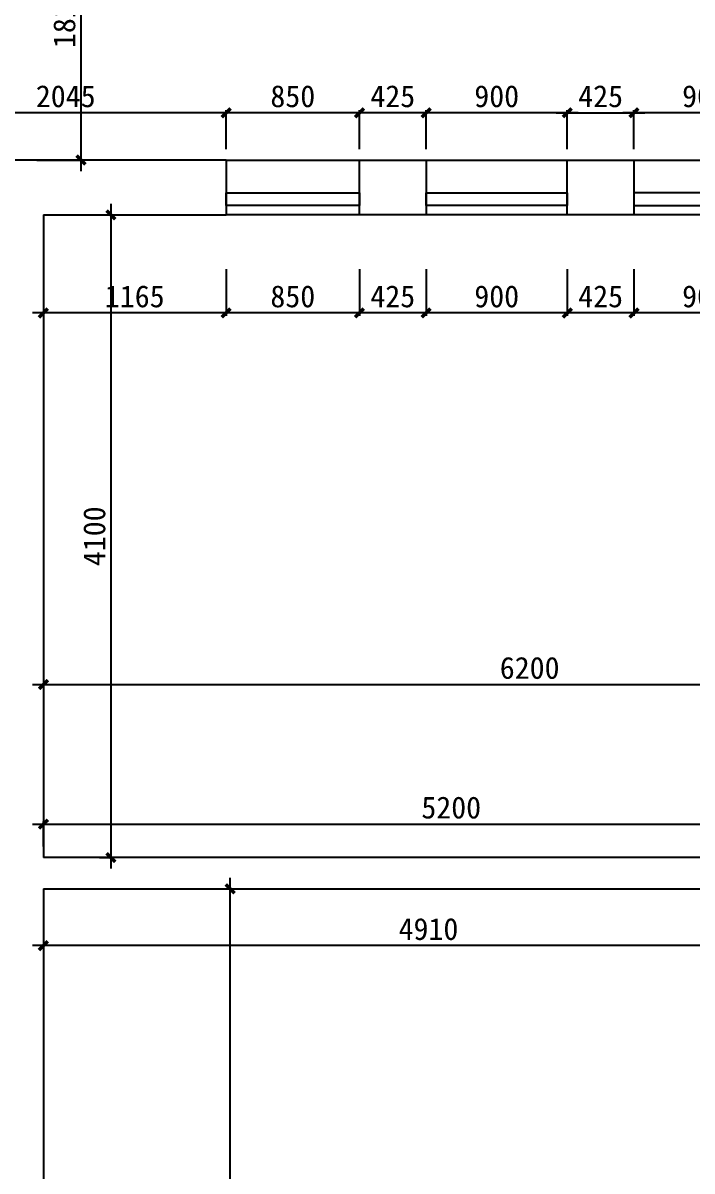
# Model space of a CAD drawing. Header units: millimetres. Extents: x 561810 to 956823, y -438984 to -391712.
# Drawn here: x 634470 to 638735, y -411003 to -403678 of the extents above; entities that cross this region are included whole.
import ezdxf

# ---------------------------------------------------------------- set-up
doc = ezdxf.new("R2010")
doc.units = ezdxf.units.MM
doc.header["$LTSCALE"] = 10
doc.header["$MEASUREMENT"] = 0
doc.layers.get('0').update_dxf_attribs({"linetype": 'CONTINUOUS'})
doc.layers.get('DEFPOINTS').update_dxf_attribs({"color": 1, "linetype": 'CONTINUOUS'})
doc.layers.add('WALL', color=7, linetype='CONTINUOUS')
doc.layers.add('WINDOW', color=4, linetype='CONTINUOUS')
doc.styles.add('施洛华标注样式', font='')
doc.styles.get('施洛华标注样式').set_extended_font_data('SimSun')
doc.dimstyles.new('外标尺寸', dxfattribs={"dimscale": 70, "dimtxt": 3, "dimasz": 0.8, "dimexe": 0.25, "dimexo": 1, "dimgap": 0.5, "dimtad": 1, "dimdec": 0, "dimtxsty": '施洛华标注样式', "dimblk": 'ARCHTICK', "dimcen": 1.5, "dimdle": 1, "dimclrd": 250, "dimclre": 250, "dimclrt": 62, "dimadec": 0, "dimazin": 0, "dimtfac": 1, "dimtdec": 0, "dimtix": 1, "dimtmove": 1, "dimatfit": 3, "dimldrblk": 'ARCHTICK', "dimfxl": 0, "dimarcsym": 0})

# ---------------------------------------------------------------- blocks, each defined once
blk = doc.blocks.new('_ARCHTICK')
at = {"color": 0, "linetype": 'ByBlock', "const_width": 0.4}
blk.add_lwpolyline([(-0.5, -0.5), (0.5, 0.5)], dxfattribs=at)
blk = doc.blocks.new('*D529')
at = {"color": 250, "lineweight": -2}
for p, q in [((634839.8, -402672.8), (634839.8, -404622.8)), ((634559.8, -402742.8), (634857.3, -402742.8)), ((634559.8, -404552.8), (634857.3, -404552.8))]:
    blk.add_line(p, q, dxfattribs=at)
at = {"layer": 'DEFPOINTS', "color": 0}
for p in [(634470.5, -402742.8), (634470.5, -404552.8), (634839.8, -404552.8)]:
    blk.add_point(p, dxfattribs=at)
at = {"color": 250, "lineweight": -2, "xscale": 56, "yscale": 56, "zscale": 56}
for p, rotation in [((634839.8, -402742.8), 90), ((634839.8, -404552.8), 270)]:
    blk.add_blockref('_ARCHTICK', p, dxfattribs=dict(at, rotation=rotation))
at = {"color": 62, "insert": (634734.8, -403647.8), "char_height": 140, "attachment_point": 5, "rotation": 90, "style": '施洛华标注样式'}
blk.add_mtext('1810', dxfattribs=at)
blk = doc.blocks.new('*D603')
at = {"color": 250, "lineweight": -2}
for p, q in [((638365.3, -404482.8), (638365.3, -404234)), ((639265.3, -404482.8), (639265.3, -404234)), ((639335.3, -404251.5), (638295.3, -404251.5))]:
    blk.add_line(p, q, dxfattribs=at)
at = {"layer": 'DEFPOINTS', "color": 0}
for p in [(638365.3, -404251.5), (638365.3, -404552.8), (639265.3, -404552.8)]:
    blk.add_point(p, dxfattribs=at)
at = {"color": 250, "lineweight": -2, "xscale": 56, "yscale": 56, "zscale": 56, "rotation": 180}
blk.add_blockref('_ARCHTICK', (638365.3, -404251.5), dxfattribs=at)
at = {"color": 250, "lineweight": -2, "xscale": 56, "yscale": 56, "zscale": 56}
blk.add_blockref('_ARCHTICK', (639265.3, -404251.5), dxfattribs=at)
at = {"color": 62, "insert": (638815.3, -404146.5), "char_height": 140, "attachment_point": 5, "style": '施洛华标注样式'}
blk.add_mtext('900', dxfattribs=at)
blk = doc.blocks.new('*D604')
at = {"color": 250, "lineweight": -2}
for p, q in [((637040.4, -404482.8), (637040.4, -404234)), ((637940.4, -404482.8), (637940.4, -404234)), ((638010.4, -404251.5), (636970.4, -404251.5))]:
    blk.add_line(p, q, dxfattribs=at)
at = {"layer": 'DEFPOINTS', "color": 0}
for p in [(637040.4, -404251.5), (637040.4, -404552.8), (637940.4, -404552.8)]:
    blk.add_point(p, dxfattribs=at)
at = {"color": 250, "lineweight": -2, "xscale": 56, "yscale": 56, "zscale": 56, "rotation": 180}
blk.add_blockref('_ARCHTICK', (637040.4, -404251.5), dxfattribs=at)
at = {"color": 250, "lineweight": -2, "xscale": 56, "yscale": 56, "zscale": 56}
blk.add_blockref('_ARCHTICK', (637940.4, -404251.5), dxfattribs=at)
at = {"color": 62, "insert": (637490.4, -404146.5), "char_height": 140, "attachment_point": 5, "style": '施洛华标注样式'}
blk.add_mtext('900', dxfattribs=at)
blk = doc.blocks.new('*D605')
at = {"color": 250, "lineweight": -2}
for p, q in [((636615.5, -404482.8), (636615.5, -404234)), ((637040.4, -404482.8), (637040.4, -404234)), ((637110.4, -404251.5), (636545.5, -404251.5))]:
    blk.add_line(p, q, dxfattribs=at)
at = {"layer": 'DEFPOINTS', "color": 0}
for p in [(636615.5, -404251.5), (636615.5, -404552.8), (637040.4, -404552.8)]:
    blk.add_point(p, dxfattribs=at)
at = {"color": 250, "lineweight": -2, "xscale": 56, "yscale": 56, "zscale": 56, "rotation": 180}
blk.add_blockref('_ARCHTICK', (636615.5, -404251.5), dxfattribs=at)
at = {"color": 250, "lineweight": -2, "xscale": 56, "yscale": 56, "zscale": 56}
blk.add_blockref('_ARCHTICK', (637040.4, -404251.5), dxfattribs=at)
at = {"color": 62, "insert": (636827.9, -404146.5), "char_height": 140, "attachment_point": 5, "style": '施洛华标注样式'}
blk.add_mtext('425', dxfattribs=at)
blk = doc.blocks.new('*D606')
at = {"color": 250, "lineweight": -2}
for p, q in [((635765.5, -404482.8), (635765.5, -404234)), ((636615.5, -404482.8), (636615.5, -404234)), ((636685.5, -404251.5), (635695.5, -404251.5))]:
    blk.add_line(p, q, dxfattribs=at)
at = {"layer": 'DEFPOINTS', "color": 0}
for p in [(635765.5, -404251.5), (635765.5, -404552.8), (636615.5, -404552.8)]:
    blk.add_point(p, dxfattribs=at)
at = {"color": 250, "lineweight": -2, "xscale": 56, "yscale": 56, "zscale": 56, "rotation": 180}
blk.add_blockref('_ARCHTICK', (635765.5, -404251.5), dxfattribs=at)
at = {"color": 250, "lineweight": -2, "xscale": 56, "yscale": 56, "zscale": 56}
blk.add_blockref('_ARCHTICK', (636615.5, -404251.5), dxfattribs=at)
at = {"color": 62, "insert": (636190.5, -404146.5), "char_height": 140, "attachment_point": 5, "style": '施洛华标注样式'}
blk.add_mtext('850', dxfattribs=at)
blk = doc.blocks.new('*D607')
at = {"color": 250, "lineweight": -2}
for p, q in [((633720.6, -404482.8), (633720.6, -404234)), ((635765.5, -404482.8), (635765.5, -404234)), ((635835.5, -404251.5), (633650.6, -404251.5))]:
    blk.add_line(p, q, dxfattribs=at)
at = {"layer": 'DEFPOINTS', "color": 0}
for p in [(633720.6, -404251.5), (633720.6, -404552.8), (635765.5, -404552.8)]:
    blk.add_point(p, dxfattribs=at)
at = {"color": 250, "lineweight": -2, "xscale": 56, "yscale": 56, "zscale": 56, "rotation": 180}
blk.add_blockref('_ARCHTICK', (633720.6, -404251.5), dxfattribs=at)
at = {"color": 250, "lineweight": -2, "xscale": 56, "yscale": 56, "zscale": 56}
blk.add_blockref('_ARCHTICK', (635765.5, -404251.5), dxfattribs=at)
at = {"color": 62, "insert": (634743, -404146.5), "char_height": 140, "attachment_point": 5, "style": '施洛华标注样式'}
blk.add_mtext('2045', dxfattribs=at)
blk = doc.blocks.new('*D670')
at = {"color": 250, "lineweight": -2}
for p, q in [((638365.3, -405248.3), (638365.3, -405545.8)), ((639265.3, -405248.3), (639265.3, -405545.8)), ((639335.3, -405528.3), (638295.3, -405528.3))]:
    blk.add_line(p, q, dxfattribs=at)
at = {"layer": 'DEFPOINTS', "color": 0}
for p in [(638365.3, -404902.8), (639265.3, -404902.8), (638365.3, -405528.3)]:
    blk.add_point(p, dxfattribs=at)
at = {"color": 250, "lineweight": -2, "xscale": 56, "yscale": 56, "zscale": 56, "rotation": 180}
blk.add_blockref('_ARCHTICK', (638365.3, -405528.3), dxfattribs=at)
at = {"color": 250, "lineweight": -2, "xscale": 56, "yscale": 56, "zscale": 56}
blk.add_blockref('_ARCHTICK', (639265.3, -405528.3), dxfattribs=at)
at = {"color": 62, "insert": (638815.3, -405423.3), "char_height": 140, "attachment_point": 5, "style": '施洛华标注样式'}
blk.add_mtext('900', dxfattribs=at)
blk = doc.blocks.new('*D671')
at = {"color": 250, "lineweight": -2}
for p, q in [((637940.4, -405248.3), (637940.4, -405545.8)), ((638365.3, -405248.3), (638365.3, -405545.8)), ((638435.3, -405528.3), (637870.4, -405528.3))]:
    blk.add_line(p, q, dxfattribs=at)
at = {"layer": 'DEFPOINTS', "color": 0}
for p in [(637940.4, -404902.8), (638365.3, -404902.8), (637940.4, -405528.3)]:
    blk.add_point(p, dxfattribs=at)
at = {"color": 250, "lineweight": -2, "xscale": 56, "yscale": 56, "zscale": 56, "rotation": 180}
blk.add_blockref('_ARCHTICK', (637940.4, -405528.3), dxfattribs=at)
at = {"color": 250, "lineweight": -2, "xscale": 56, "yscale": 56, "zscale": 56}
blk.add_blockref('_ARCHTICK', (638365.3, -405528.3), dxfattribs=at)
at = {"color": 62, "insert": (638152.9, -405423.3), "char_height": 140, "attachment_point": 5, "style": '施洛华标注样式'}
blk.add_mtext('425', dxfattribs=at)
blk = doc.blocks.new('*D672')
at = {"color": 250, "lineweight": -2}
for p, q in [((637040.4, -405248.3), (637040.4, -405545.8)), ((637940.4, -405248.3), (637940.4, -405545.8)), ((638010.4, -405528.3), (636970.4, -405528.3))]:
    blk.add_line(p, q, dxfattribs=at)
at = {"layer": 'DEFPOINTS', "color": 0}
for p in [(637040.4, -404902.8), (637940.4, -404902.8), (637040.4, -405528.3)]:
    blk.add_point(p, dxfattribs=at)
at = {"color": 250, "lineweight": -2, "xscale": 56, "yscale": 56, "zscale": 56, "rotation": 180}
blk.add_blockref('_ARCHTICK', (637040.4, -405528.3), dxfattribs=at)
at = {"color": 250, "lineweight": -2, "xscale": 56, "yscale": 56, "zscale": 56}
blk.add_blockref('_ARCHTICK', (637940.4, -405528.3), dxfattribs=at)
at = {"color": 62, "insert": (637490.4, -405423.3), "char_height": 140, "attachment_point": 5, "style": '施洛华标注样式'}
blk.add_mtext('900', dxfattribs=at)
blk = doc.blocks.new('*D673')
at = {"color": 250, "lineweight": -2}
for p, q in [((636615.5, -405248.3), (636615.5, -405545.8)), ((637040.4, -405248.3), (637040.4, -405545.8)), ((637110.4, -405528.3), (636545.5, -405528.3))]:
    blk.add_line(p, q, dxfattribs=at)
at = {"layer": 'DEFPOINTS', "color": 0}
for p in [(636615.5, -404902.8), (637040.4, -404902.8), (636615.5, -405528.3)]:
    blk.add_point(p, dxfattribs=at)
at = {"color": 250, "lineweight": -2, "xscale": 56, "yscale": 56, "zscale": 56, "rotation": 180}
blk.add_blockref('_ARCHTICK', (636615.5, -405528.3), dxfattribs=at)
at = {"color": 250, "lineweight": -2, "xscale": 56, "yscale": 56, "zscale": 56}
blk.add_blockref('_ARCHTICK', (637040.4, -405528.3), dxfattribs=at)
at = {"color": 62, "insert": (636827.9, -405423.3), "char_height": 140, "attachment_point": 5, "style": '施洛华标注样式'}
blk.add_mtext('425', dxfattribs=at)
blk = doc.blocks.new('*D674')
at = {"color": 250, "lineweight": -2}
for p, q in [((635765.5, -405248.3), (635765.5, -405545.8)), ((636615.5, -405248.3), (636615.5, -405545.8)), ((636685.5, -405528.3), (635695.5, -405528.3))]:
    blk.add_line(p, q, dxfattribs=at)
at = {"layer": 'DEFPOINTS', "color": 0}
for p in [(635765.5, -404902.8), (636615.5, -404902.8), (635765.5, -405528.3)]:
    blk.add_point(p, dxfattribs=at)
at = {"color": 250, "lineweight": -2, "xscale": 56, "yscale": 56, "zscale": 56, "rotation": 180}
blk.add_blockref('_ARCHTICK', (635765.5, -405528.3), dxfattribs=at)
at = {"color": 250, "lineweight": -2, "xscale": 56, "yscale": 56, "zscale": 56}
blk.add_blockref('_ARCHTICK', (636615.5, -405528.3), dxfattribs=at)
at = {"color": 62, "insert": (636190.5, -405423.3), "char_height": 140, "attachment_point": 5, "style": '施洛华标注样式'}
blk.add_mtext('850', dxfattribs=at)
blk = doc.blocks.new('*D675')
at = {"color": 250, "lineweight": -2}
for p, q in [((634600.5, -405248.3), (634600.5, -405545.8)), ((635765.5, -405248.3), (635765.5, -405545.8)), ((635835.5, -405528.3), (634530.5, -405528.3))]:
    blk.add_line(p, q, dxfattribs=at)
at = {"layer": 'DEFPOINTS', "color": 0}
for p in [(634600.5, -404902.8), (635765.5, -404902.8), (634600.5, -405528.3)]:
    blk.add_point(p, dxfattribs=at)
at = {"color": 250, "lineweight": -2, "xscale": 56, "yscale": 56, "zscale": 56, "rotation": 180}
blk.add_blockref('_ARCHTICK', (634600.5, -405528.3), dxfattribs=at)
at = {"color": 250, "lineweight": -2, "xscale": 56, "yscale": 56, "zscale": 56}
blk.add_blockref('_ARCHTICK', (635765.5, -405528.3), dxfattribs=at)
at = {"color": 62, "insert": (635183, -405423.3), "char_height": 140, "attachment_point": 5, "style": '施洛华标注样式'}
blk.add_mtext('1165', dxfattribs=at)
blk = doc.blocks.new('*D676')
at = {"color": 250, "lineweight": -2}
for p, q in [((635031.2, -404832.8), (635031.2, -409072.8)), ((634958, -404902.8), (635048.7, -404902.8)), ((634958, -409002.8), (635048.7, -409002.8))]:
    blk.add_line(p, q, dxfattribs=at)
at = {"layer": 'DEFPOINTS', "color": 0}
for p in [(634888, -404902.8), (634888, -409002.8), (635031.2, -409002.8)]:
    blk.add_point(p, dxfattribs=at)
at = {"color": 250, "lineweight": -2, "xscale": 56, "yscale": 56, "zscale": 56}
for p, rotation in [((635031.2, -404902.8), 90), ((635031.2, -409002.8), 270)]:
    blk.add_blockref('_ARCHTICK', p, dxfattribs=dict(at, rotation=rotation))
at = {"color": 62, "insert": (634926.2, -406952.8), "char_height": 140, "attachment_point": 5, "rotation": 90, "style": '施洛华标注样式'}
blk.add_mtext('4100', dxfattribs=at)
blk = doc.blocks.new('*D677')
at = {"color": 250, "lineweight": -2}
for p, q in [((634600.5, -408932.8), (634600.5, -408772.1)), ((639800.5, -408932.8), (639800.5, -408772.1)), ((634530.5, -408789.6), (639870.5, -408789.6))]:
    blk.add_line(p, q, dxfattribs=at)
at = {"layer": 'DEFPOINTS', "color": 0}
for p in [(639800.5, -408789.6), (634600.5, -409002.8), (639800.5, -409002.8)]:
    blk.add_point(p, dxfattribs=at)
at = {"color": 250, "lineweight": -2, "xscale": 56, "yscale": 56, "zscale": 56, "rotation": 180}
blk.add_blockref('_ARCHTICK', (634600.5, -408789.6), dxfattribs=at)
at = {"color": 250, "lineweight": -2, "xscale": 56, "yscale": 56, "zscale": 56}
blk.add_blockref('_ARCHTICK', (639800.5, -408789.6), dxfattribs=at)
at = {"color": 62, "insert": (637200.5, -408684.6), "char_height": 140, "attachment_point": 5, "style": '施洛华标注样式'}
blk.add_mtext('5200', dxfattribs=at)
blk = doc.blocks.new('*D680')
at = {"color": 250, "lineweight": -2}
for p, q in [((634600.5, -407736.2), (634600.5, -407916.1)), ((640800.5, -407736.2), (640800.5, -407916.1)), ((634530.5, -407898.6), (640870.5, -407898.6))]:
    blk.add_line(p, q, dxfattribs=at)
at = {"layer": 'DEFPOINTS', "color": 0}
for p in [(634600.5, -407666.2), (640800.5, -407666.2), (640800.5, -407898.6)]:
    blk.add_point(p, dxfattribs=at)
at = {"color": 250, "lineweight": -2, "xscale": 56, "yscale": 56, "zscale": 56, "rotation": 180}
blk.add_blockref('_ARCHTICK', (634600.5, -407898.6), dxfattribs=at)
at = {"color": 250, "lineweight": -2, "xscale": 56, "yscale": 56, "zscale": 56}
blk.add_blockref('_ARCHTICK', (640800.5, -407898.6), dxfattribs=at)
at = {"color": 62, "insert": (637700.5, -407793.6), "char_height": 140, "attachment_point": 5, "style": '施洛华标注样式'}
blk.add_mtext('6200', dxfattribs=at)
blk = doc.blocks.new('*D723')
at = {"color": 250, "lineweight": -2}
for p, q in [((634600.5, -409372.8), (634600.5, -409582.1)), ((639510.5, -409372.8), (639510.5, -409582.1)), ((639580.5, -409564.6), (634530.5, -409564.6))]:
    blk.add_line(p, q, dxfattribs=at)
at = {"layer": 'DEFPOINTS', "color": 0}
for p in [(634600.5, -409302.8), (639510.5, -409302.8), (634600.5, -409564.6)]:
    blk.add_point(p, dxfattribs=at)
at = {"color": 250, "lineweight": -2, "xscale": 56, "yscale": 56, "zscale": 56, "rotation": 180}
blk.add_blockref('_ARCHTICK', (634600.5, -409564.6), dxfattribs=at)
at = {"color": 250, "lineweight": -2, "xscale": 56, "yscale": 56, "zscale": 56}
blk.add_blockref('_ARCHTICK', (639510.5, -409564.6), dxfattribs=at)
at = {"color": 62, "insert": (637055.5, -409459.6), "char_height": 140, "attachment_point": 5, "style": '施洛华标注样式'}
blk.add_mtext('4910', dxfattribs=at)
blk = doc.blocks.new('*D739')
at = {"color": 250, "lineweight": -2}
for p, q in [((635790.9, -414702.8), (635790.9, -409132.8)), ((635790.9, -409202.8), (635773.4, -409202.8)), ((635790.9, -414632.8), (635773.4, -414632.8))]:
    blk.add_line(p, q, dxfattribs=at)
at = {"layer": 'DEFPOINTS', "color": 0}
for p in [(635790.9, -409202.8), (635850.9, -409202.8), (635850.9, -414632.8)]:
    blk.add_point(p, dxfattribs=at)
at = {"color": 250, "lineweight": -2, "xscale": 56, "yscale": 56, "zscale": 56}
for p, rotation in [((635790.9, -409202.8), 90), ((635790.9, -414632.8), 270)]:
    blk.add_blockref('_ARCHTICK', p, dxfattribs=dict(at, rotation=rotation))
at = {"color": 62, "insert": (635685.9, -411917.8), "char_height": 140, "attachment_point": 5, "rotation": 90, "style": '施洛华标注样式'}
blk.add_mtext('5430', dxfattribs=at)
blk = doc.blocks.new('*D872')
at = {"color": 250, "lineweight": -2}
for p, q in [((637940.4, -404482.8), (637940.4, -404234)), ((638365.3, -404482.8), (638365.3, -404234)), ((637870.4, -404251.5), (638435.3, -404251.5))]:
    blk.add_line(p, q, dxfattribs=at)
at = {"layer": 'DEFPOINTS', "color": 0}
for p in [(638365.3, -404251.5), (637940.4, -404552.8), (638365.3, -404552.8)]:
    blk.add_point(p, dxfattribs=at)
at = {"color": 250, "lineweight": -2, "xscale": 56, "yscale": 56, "zscale": 56, "rotation": 180}
blk.add_blockref('_ARCHTICK', (637940.4, -404251.5), dxfattribs=at)
at = {"color": 250, "lineweight": -2, "xscale": 56, "yscale": 56, "zscale": 56}
blk.add_blockref('_ARCHTICK', (638365.3, -404251.5), dxfattribs=at)
at = {"color": 62, "insert": (638152.9, -404146.5), "char_height": 140, "attachment_point": 5, "style": '施洛华标注样式'}
blk.add_mtext('425', dxfattribs=at)

msp = doc.modelspace()

# ---------------------------------------------------------------- linework, layer by layer
at = {"color": 250}
for p, q in [((635765.5, -404552.8), (639265.3, -404552.8)), ((639265.3, -404902.8), (635765.5, -404902.8))]:
    msp.add_line(p, q, dxfattribs=at)
at = {"layer": 'WALL'}
for p, q in [((635765.5, -404552.8), (633720.6, -404552.8)), ((635765.5, -404552.8), (635765.5, -404902.8)), ((634600.5, -404902.8), (634600.5, -409002.8)), ((634600.5, -404902.8), (635765.5, -404902.8)), ((639800.5, -409002.8), (634600.5, -409002.8)), ((634600.5, -409202.8), (634600.5, -414632.8)), ((634600.5, -409202.8), (639510.5, -409202.8))]:
    msp.add_line(p, q, dxfattribs=at)
for points in [[(636615.5, -404552.8), (637040.4, -404552.8), (637040.4, -404902.8), (636615.5, -404902.8)], [(637940.4, -404552.8), (638365.3, -404552.8), (638365.3, -404902.8), (637940.4, -404902.8)]]:
    msp.add_lwpolyline(points, close=True, dxfattribs=at)
at = {"layer": 'WINDOW'}
for points in [[(635765.5, -404762.8), (636615.5, -404762.8), (636615.5, -404842.8), (635765.5, -404842.8)], [(637040.4, -404762.8), (637940.4, -404762.8), (637940.4, -404842.8), (637040.4, -404842.8)], [(639265.3, -404762.8), (638365.3, -404762.8), (638365.3, -404842.8), (639265.3, -404842.8)]]:
    msp.add_lwpolyline(points, close=True, dxfattribs=at)

# ---------------------------------------------------------------- dimensions: what is measured, and where the dimension line sits
at = {"color": 1}
for base, p1, p2, picture, middle in [((634839.8, -404552.8), (634470.5, -402742.8), (634470.5, -404552.8), '*D529', (634734.8, -403647.8)), ((635031.2, -409002.8), (634888, -404902.8), (634888, -409002.8), '*D676', (634926.2, -406952.8)), ((635790.9, -409202.8), (635850.9, -414632.8), (635850.9, -409202.8), '*D739', (635685.9, -411917.8))]:
    dim = msp.add_linear_dim(base=base, p1=p1, p2=p2, angle=90, dimstyle='外标尺寸', override={"dimtxt": 2}, dxfattribs=at)
    dim.commit()
    dim.dimension.update_dxf_attribs({"geometry": picture, "text_midpoint": middle})
for base, p1, p2, picture, middle in [((633720.6, -404251.5), (635765.5, -404552.8), (633720.6, -404552.8), '*D607', (634743, -404146.5)), ((635765.5, -404251.5), (636615.5, -404552.8), (635765.5, -404552.8), '*D606', (636190.5, -404146.5)), ((636615.5, -404251.5), (637040.4, -404552.8), (636615.5, -404552.8), '*D605', (636827.9, -404146.5)), ((637040.4, -404251.5), (637940.4, -404552.8), (637040.4, -404552.8), '*D604', (637490.4, -404146.5)), ((638365.3, -404251.5), (637940.4, -404552.8), (638365.3, -404552.8), '*D872', (638152.9, -404146.5)), ((638365.3, -404251.5), (639265.3, -404552.8), (638365.3, -404552.8), '*D603', (638815.3, -404146.5)), ((634600.5, -405528.3), (635765.5, -404902.8), (634600.5, -404902.8), '*D675', (635183, -405423.3)), ((635765.5, -405528.3), (636615.5, -404902.8), (635765.5, -404902.8), '*D674', (636190.5, -405423.3)), ((636615.5, -405528.3), (637040.4, -404902.8), (636615.5, -404902.8), '*D673', (636827.9, -405423.3)), ((637040.4, -405528.3), (637940.4, -404902.8), (637040.4, -404902.8), '*D672', (637490.4, -405423.3)), ((637940.4, -405528.3), (638365.3, -404902.8), (637940.4, -404902.8), '*D671', (638152.9, -405423.3)), ((638365.3, -405528.3), (639265.3, -404902.8), (638365.3, -404902.8), '*D670', (638815.3, -405423.3)), ((640800.5, -407898.6), (634600.5, -407666.2), (640800.5, -407666.2), '*D680', (637700.5, -407793.6)), ((639800.5, -408789.6), (634600.5, -409002.8), (639800.5, -409002.8), '*D677', (637200.5, -408684.6)), ((634600.5, -409564.6), (639510.5, -409302.8), (634600.5, -409302.8), '*D723', (637055.5, -409459.6))]:
    dim = msp.add_linear_dim(base=base, p1=p1, p2=p2, dimstyle='外标尺寸', override={"dimtxt": 2}, dxfattribs=at)
    dim.commit()
    dim.dimension.update_dxf_attribs({"geometry": picture, "text_midpoint": middle})

doc.saveas('drawing.dxf')
